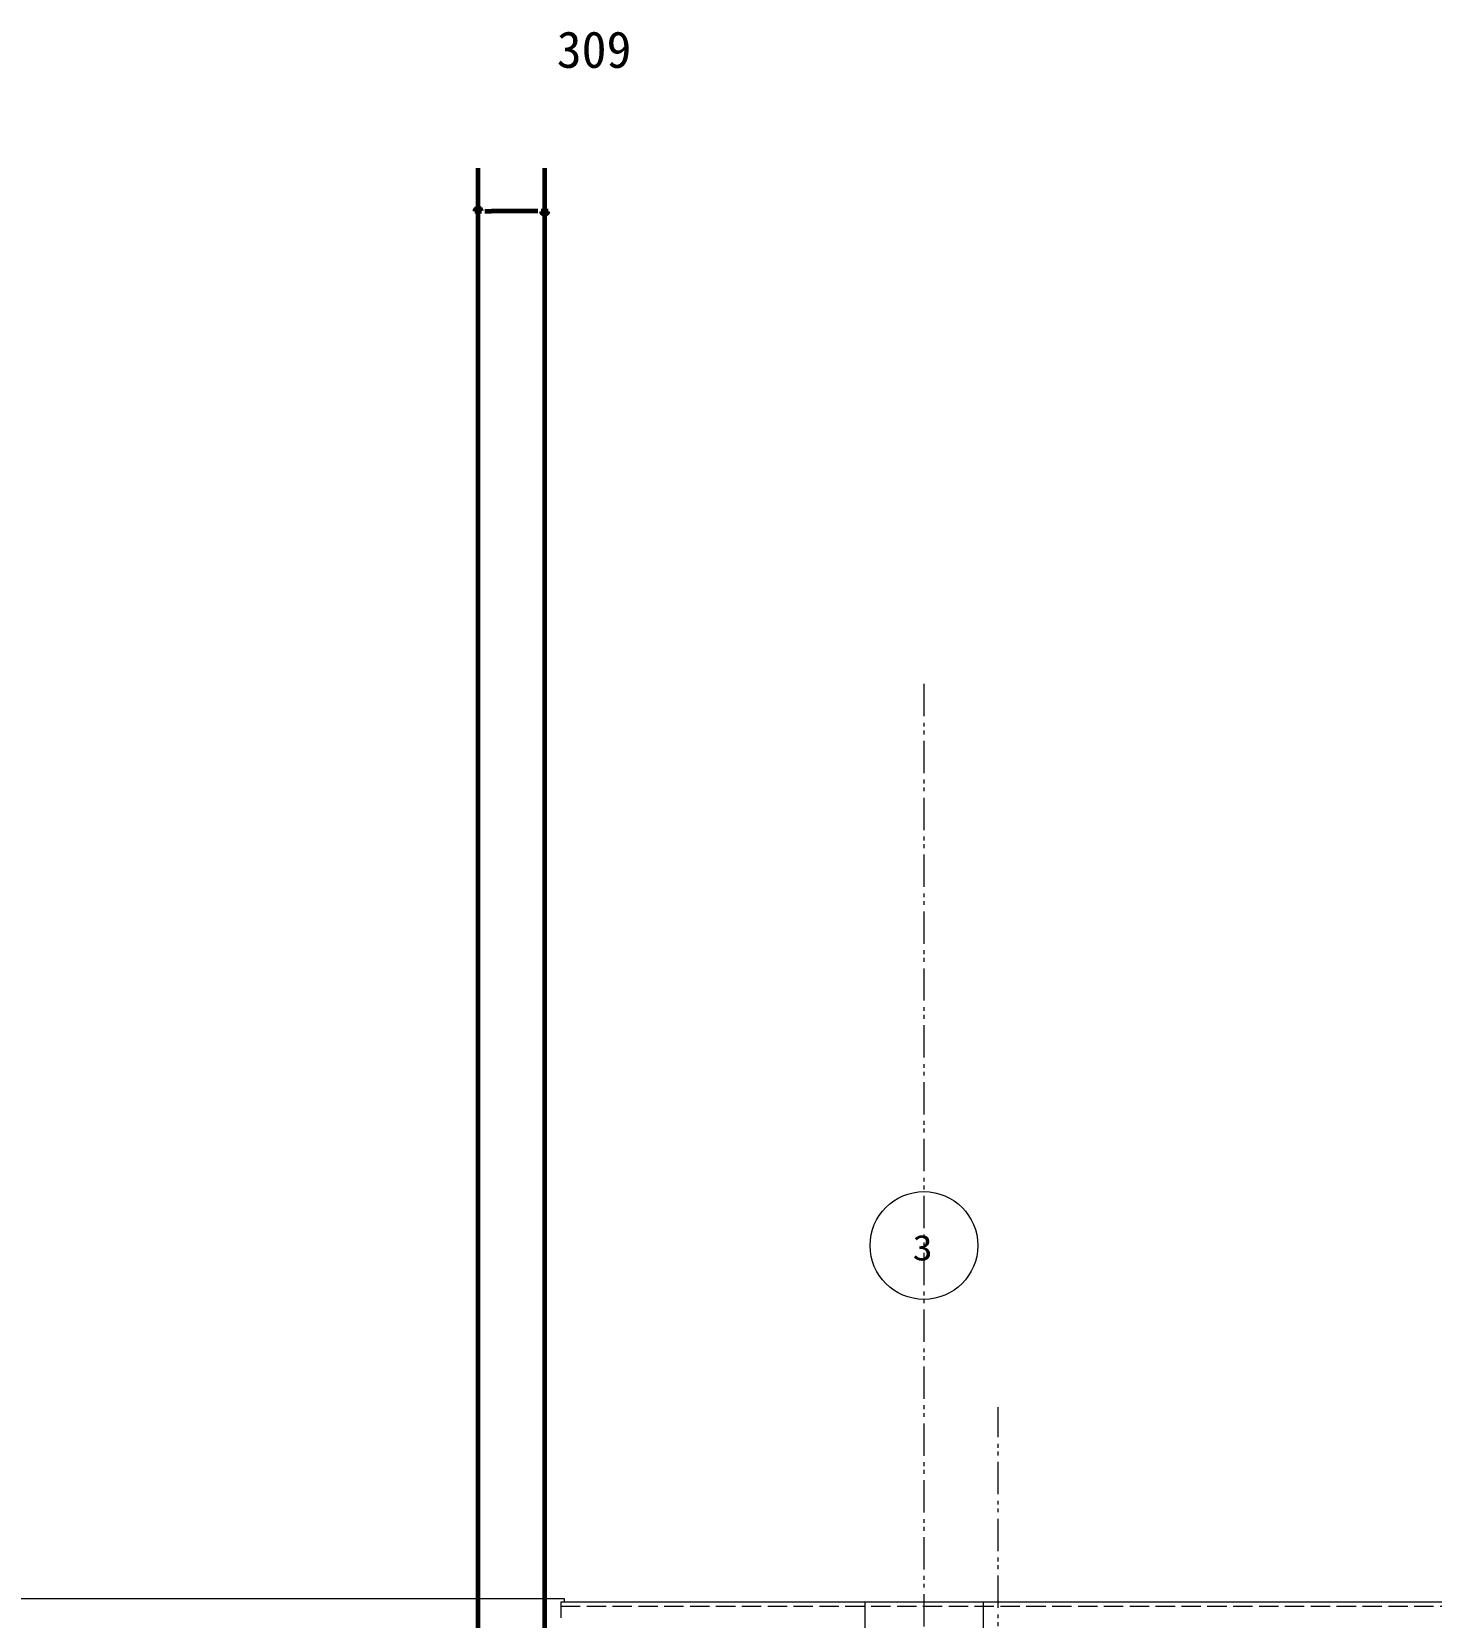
# Model space of a CAD drawing. Units: millimetres at full size. Extents: x -12803 to 120774, y -9413 to 101127.
# Drawn here: x 87134 to 93629, y 19825 to 27183 of the extents above; entities that cross this region are included whole.
import ezdxf
from ezdxf.enums import TextEntityAlignment as Align

# ---------------------------------------------------------------- set-up
doc = ezdxf.new("R2010")
doc.units = ezdxf.units.MM
doc.header["$LTSCALE"] = 30
doc.linetypes.add('DASHED3', pattern=[4, 3, -1])
doc.linetypes.add('DOUBLE_CHAIN1', pattern=[8.8, 5, -1, 0.6, -0.6, 0.6, -1])
doc.layers.add('0-0_NoName', color=7, linetype='Continuous')
for name, color, linetype, lineweight in [('1-0_AIHO58-排水寸法・コメント', 1, 'Continuous', 60), ('2-0_通芯', 7, 'DOUBLE_CHAIN1', 15), ('2-1_躯体', 7, 'Continuous', 15), ('2-2_間仕切り芯', 7, 'DOUBLE_CHAIN1', 15), ('2-A_建具', 7, 'Continuous', 15), ('9-1_配管－汚水１：硬質塩ビ管（ＤＶ）', 2, 'Continuous', 30)]:
    doc.layers.add(name, color=color, linetype=linetype, lineweight=lineweight)
doc.styles.add('ＭＳ ゴシック', font='')
doc.styles.get('ＭＳ ゴシック').set_extended_font_data('MS Gothic')

# ---------------------------------------------------------------- blocks, each defined once
blk = doc.blocks.new('グループ部品-694')
at = {"layer": '1-0_AIHO58-排水寸法・コメント'}
for p, q in [((89483.11, 26350.76), (89451.86, 26350.76)), ((89529.98, 26350.76), (89498.73, 26350.76))]:
    blk.add_line(p, q, dxfattribs=at)
blk.add_arc((89514.36, 26350.76), 15.62, 180, 0, dxfattribs=at)
blk = doc.blocks.new('グループ部品-695')
at = {"layer": '1-0_AIHO58-排水寸法・コメント'}
for p, q in [((89189.73, 26350.76), (89220.98, 26350.76)), ((89236.61, 26350.76), (89267.86, 26350.76))]:
    blk.add_line(p, q, dxfattribs=at)
blk.add_arc((89205.36, 26350.76), 15.62, 0, 180, dxfattribs=at)
blk = doc.blocks.new('グループ部品-696')
at = {"layer": '1-0_AIHO58-排水寸法・コメント'}
for p, q in [((89205.36, 16481.41), (89205.36, 26550.76)), ((89514.36, 14789.91), (89514.36, 26550.76)), ((89451.86, 26350.76), (89267.86, 26350.76))]:
    blk.add_line(p, q, dxfattribs=at)
for name in ['グループ部品-695', 'グループ部品-694']:
    blk.add_blockref(name, (0, 0), dxfattribs=at)
at = {"layer": '1-0_AIHO58-排水寸法・コメント', "style": 'ＭＳ ゴシック'}
blk.add_text('309', height=169.8, dxfattribs=at).set_placement((89570.4, 26964.66), align=Align.BOTTOM_LEFT)
blk = doc.blocks.new('グループ部品-697')
at = {"layer": '1-0_AIHO58-排水寸法・コメント'}
blk.add_blockref('グループ部品-696', (0, 0), dxfattribs=at)
blk = doc.blocks.new('グループ部品-732')
at = {"layer": '2-1_躯体'}
for p, q in [((89589.36, 19896.41), (89589.36, 19821.41)), ((89589.36, 19896.41), (97729.36, 19896.41)), ((90999.36, 19896.41), (90999.36, 19326.41)), ((91549.36, 19896.41), (91549.36, 19326.41))]:
    blk.add_line(p, q, dxfattribs=at)
at = {"layer": '2-1_躯体', "linetype": 'DASHED3'}
blk.add_line((89589.36, 19876.41), (97729.36, 19876.41), dxfattribs=at)
at = {"layer": '2-2_間仕切り芯'}
blk.add_line((91619.36, 13795.77), (91619.36, 20799.98), dxfattribs=at)
at = {"layer": '2-A_建具'}
blk.add_lwpolyline([(86944.36, 19911.41), (89604.36, 19911.41), (89604.36, 19896.41)], dxfattribs=at)
blk = doc.blocks.new('グループ部品-763')
at = {"layer": '2-1_躯体'}
for p, q in [((90999.36, 19896.41), (90999.36, 19326.41)), ((91549.36, 19896.41), (91549.36, 19326.41))]:
    blk.add_line(p, q, dxfattribs=at)

msp = doc.modelspace()

# ---------------------------------------------------------------- linework, layer by layer
at = {"layer": '2-0_通芯'}
msp.add_line((91274.36, 24156.41), (91274.36, 5670.44), dxfattribs=at)
at = {"layer": '2-0_通芯', "linetype": 'Continuous'}
msp.add_circle((91274.36, 21549.98), 250, dxfattribs=at)

# ---------------------------------------------------------------- block references
at = {"layer": '0-0_NoName'}
for name in ['グループ部品-732', 'グループ部品-763']:
    msp.add_blockref(name, (0, 0), dxfattribs=at)
at = {"layer": '9-1_配管－汚水１：硬質塩ビ管（ＤＶ）'}
msp.add_blockref('グループ部品-697', (0, 0), dxfattribs=at)

# ---------------------------------------------------------------- texts
at = {"layer": '2-0_通芯', "style": 'ＭＳ ゴシック', "width": 1.15}
msp.add_text('3', height=118.9, dxfattribs=at).set_placement((91221.86, 21444.98), align=Align.BOTTOM_LEFT)

doc.saveas('drawing.dxf')
